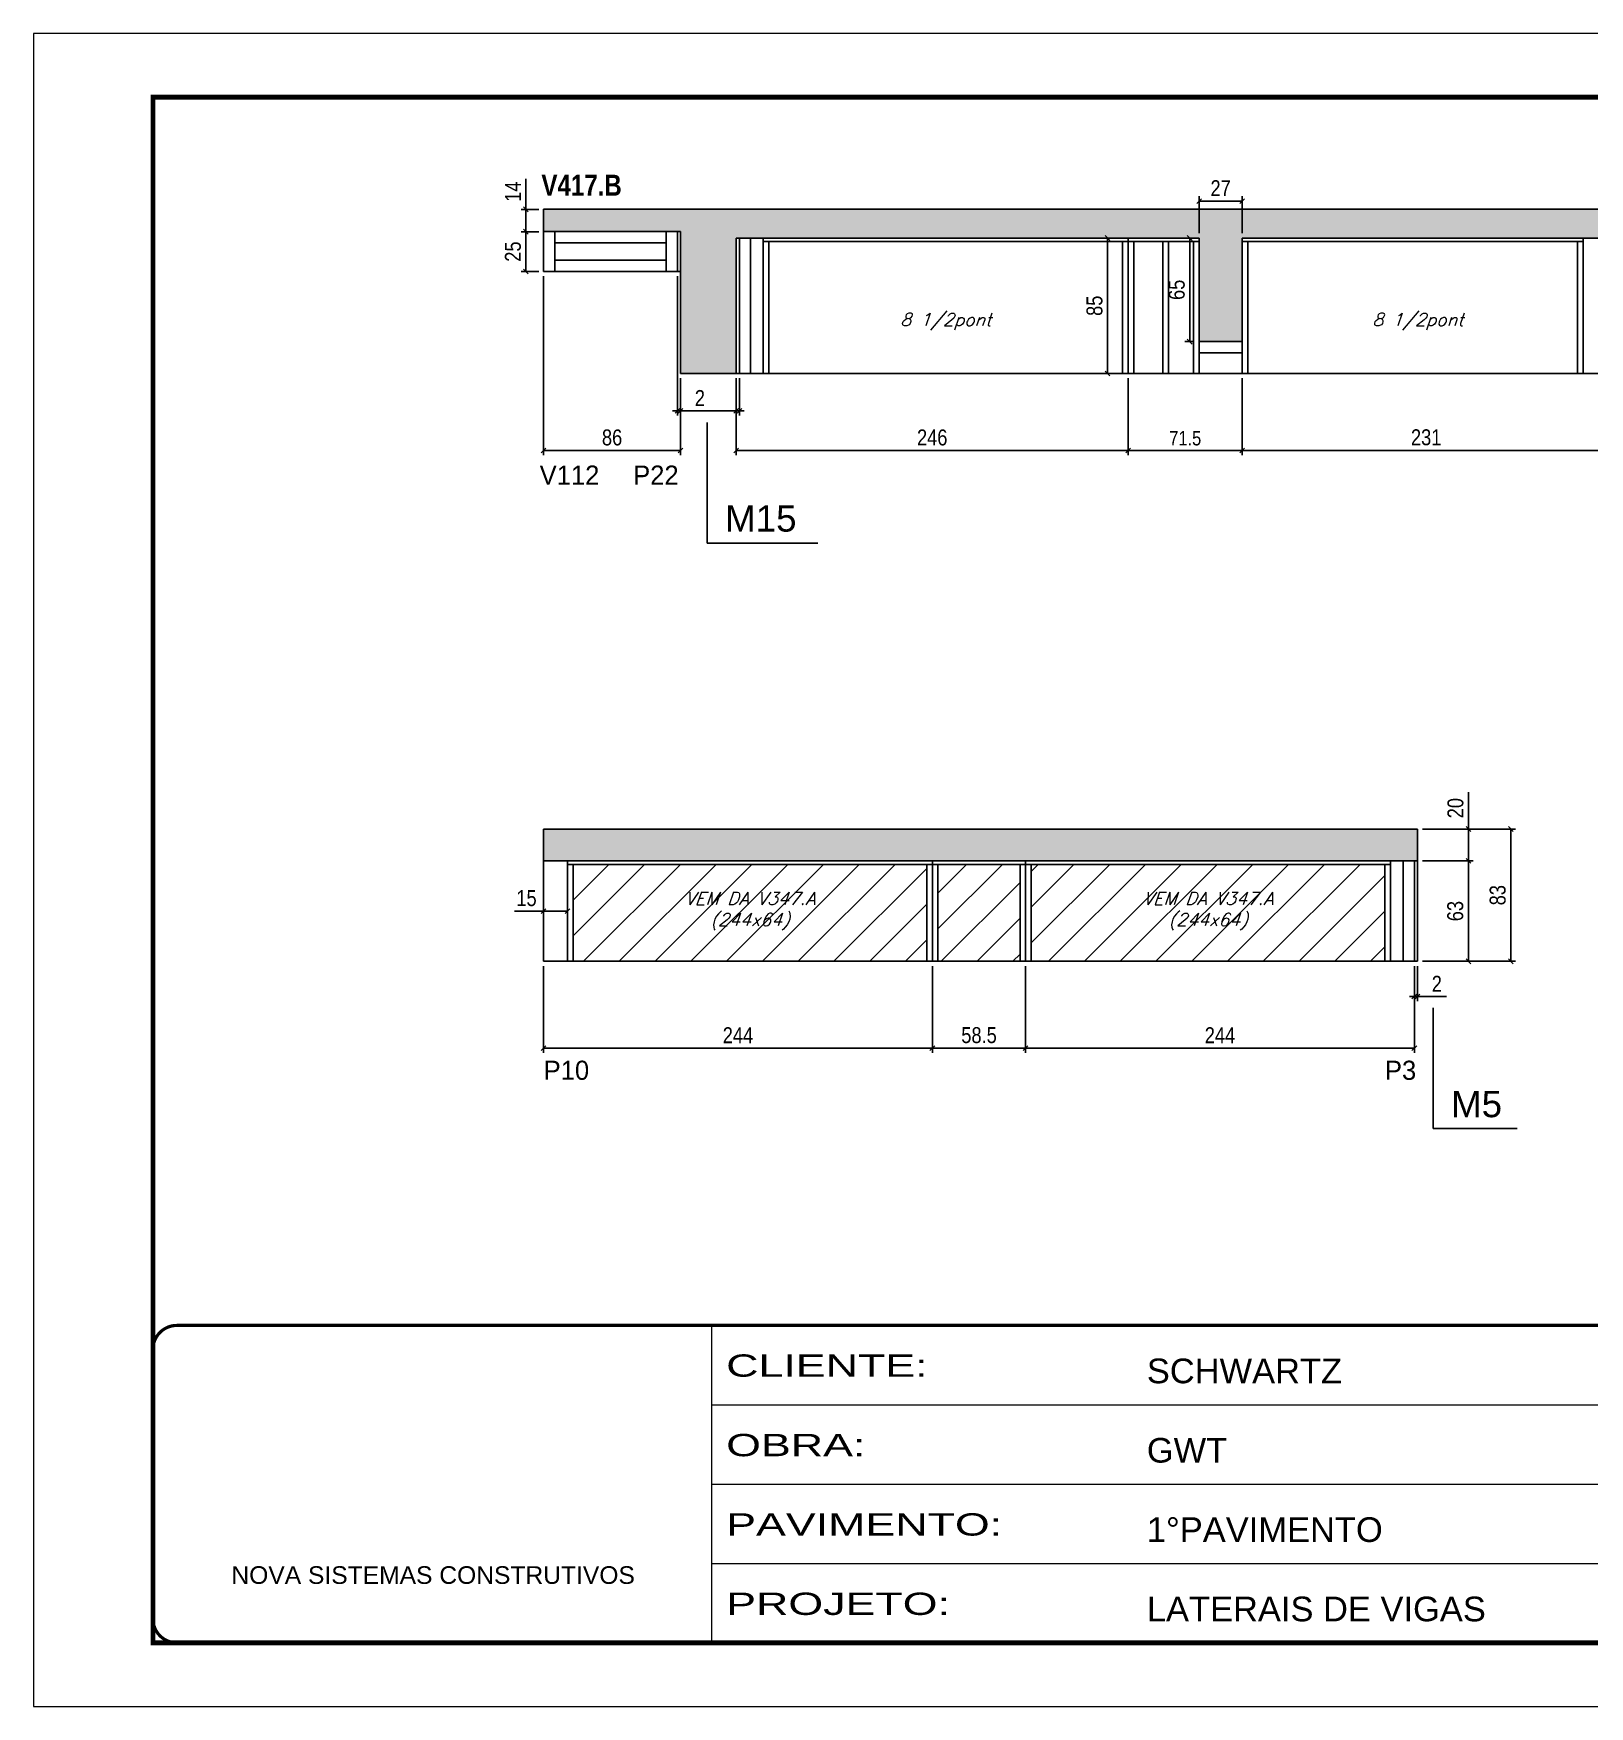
# Model space of a CAD drawing. Extents: x 13154 to 22413, y 1253 to 30260.
# Drawn here: x 17923 to 18899, y 23076 to 24126 of the extents above; entities that cross this region are included whole.
import ezdxf

# ---------------------------------------------------------------- set-up
doc = ezdxf.new("R2010")
doc.units = 0
doc.linetypes.add('CONTINUO', pattern=[0])
doc.linetypes.add('DASHED', pattern=[0.75, 0.5, -0.25])
for name, color, linetype in [('5', 5, 'Continuous'), ('COTA', 241, 'Continuous'), ('NOMENCLATURA', 7, 'Continuous'), ('Painéis', 200, 'Continuous'), ('SARR_2.2x7', 40, 'Continuous'), ('SARR_3.5x7', 81, 'Continuous'), ('texto', 7, 'Continuous')]:
    doc.layers.add(name, color=color, linetype=linetype)
for name, color, linetype, lineweight in [('Folhas', 255, 'Continuous', 9), ('Hachura', 251, 'Continuous', 9), ('SARRAFO DE PRESSAO', 251, 'DASHED', 9)]:
    doc.layers.add(name, color=color, linetype=linetype, lineweight=lineweight)
doc.styles.add('ARIAL', font='arial.ttf')
doc.styles.add('COTA TECNICA', font='techl___.ttf', dxfattribs={"height": 10})
doc.styles.add('COTA TECNICA-50', font='techl___.ttf', dxfattribs={"height": 9})
doc.styles.add('Romans', font='romans.shx')
doc.styles.add('ROMAS860', font='ROMAS860.SHX')
doc.styles.get("Standard").update_dxf_attribs({"font": 'arial.ttf'})
doc.styles.add('TECNICA', font='techb___.ttf', dxfattribs={"height": 10})
doc.styles.add('Tecnologia', font='')
doc.styles.get('Tecnologia').set_extended_font_data('Forgotten Futurist')
doc.dimstyles.new('COTA PAINEL-50', dxfattribs={"dimtxt": 9, "dimasz": 3, "dimexe": 3, "dimexo": 3, "dimgap": 3, "dimtad": 1, "dimdec": 1, "dimzin": 12, "dimdsep": 46, "dimtxsty": 'COTA TECNICA-50', "dimblk1": 'OBLIQUE', "dimblk2": 'OBLIQUE', "dimsah": 1, "dimcen": 0.9, "dimclrd": 4, "dimclre": 4, "dimclrt": 240, "dimadec": 1, "dimazin": 3, "dimtfac": 1, "dimtdec": 1, "dimtmove": 0, "dimatfit": 3, "dimfxl": 1, "dimtolj": 1, "dimtzin": 12, "dimarcsym": 0})
doc.dimstyles.new('PAINEL', dxfattribs={"dimtxt": 10, "dimasz": 3, "dimexe": 3, "dimexo": 3, "dimgap": 3, "dimtad": 1, "dimdec": 1, "dimzin": 12, "dimdsep": 46, "dimtxsty": 'COTA TECNICA', "dimblk1": 'OBLIQUE', "dimblk2": 'OBLIQUE', "dimsah": 1, "dimcen": 0.9, "dimclrd": 4, "dimclre": 4, "dimclrt": 240, "dimadec": 1, "dimazin": 3, "dimtfac": 1, "dimtdec": 1, "dimtmove": 0, "dimatfit": 3, "dimfxl": 1, "dimtolj": 1, "dimtzin": 12, "dimarcsym": 0})

# ---------------------------------------------------------------- blocks, each defined once
blk = doc.blocks.new('9999999999')
at = {"color": 30, "linetype": 'CONTINUO'}
for p, q in [((98564.6, 34230.2), (98564.6, 34429.4)), ((98564.6, 34379.6), (99584, 34379.6)), ((98564.6, 34329.8), (99488, 34329.8)), ((98564.6, 34280), (99488, 34280))]:
    blk.add_line(p, q, dxfattribs=at)
at = {"color": 30, "linetype": 'CONTINUO', "const_width": 2}
blk.add_lwpolyline([(99584, 34230.2), (99584, 34414.4, 0.414214), (99569, 34429.4), (98229, 34429.4, 0.414214), (98214, 34414.4), (98214, 34245.2, 0.414214), (98229, 34230.2), (99584, 34230.2)], format="xyb", dxfattribs=at)
at = {"layer": 'Folhas'}
blk.add_lwpolyline([(98139, 34190.2), (99624, 34190.2), (99624, 35240.2), (98139, 35240.2)], close=True, dxfattribs=at)
at = {"layer": 'Folhas', "color": 30, "const_width": 3}
blk.add_lwpolyline([(98214, 34230.2), (99584, 34230.2), (99584, 35200.2), (98214, 35200.2)], close=True, dxfattribs=at)
at = {"color": 7, "linetype": 'Continuous', "ltscale": 5, "style": 'ARIAL'}
for s, height, p in [('SCHWARTZ', 15.48, (98837.7, 34393.1)), ('GWT', 15.48, (98837.7, 34343.3)), ('1°PAVIMENTO', 15.483, (98837.7, 34293.5)), ('NOVA SISTEMAS CONSTRUTIVOS', 11.059, (98263.2, 34267.2)), ('LATERAIS DE VIGAS', 15.483, (98837.7, 34243.7))]:
    blk.add_text(s, height=height, dxfattribs=at).set_placement(p)
at = {"layer": 'Folhas', "color": 7, "style": 'Tecnologia', "width": 1.5}
for s, p in [('CLIENTE:', (98573.7, 34397.2)), ('OBRA:', (98573.7, 34347.3)), ('PAVIMENTO:', (98573.7, 34297.5)), ('PROJETO:', (98573.7, 34247.7))]:
    blk.add_text(s, height=14, dxfattribs=at).set_placement(p)
blk = doc.blocks.new('_Oblique')
at = {"color": 0, "linetype": 'ByBlock', "lineweight": -2}
blk.add_line((-0.5, -0.5), (0.5, 0.5), dxfattribs=at)
blk = doc.blocks.new('*D1678')
at = {"layer": 'COTA', "color": 4, "lineweight": -2, "transparency": 16777216}
for p, q in [((18243, 23973.9), (18243, 23861.6)), ((18329, 23909.9), (18329, 23861.6)), ((18329, 23864.6), (18243, 23864.6))]:
    blk.add_line(p, q, dxfattribs=at)
at = {"layer": 'Defpoints', "color": 0, "transparency": 16777216}
for p in [(18243, 23976.9), (18329, 23912.9), (18243, 23864.6)]:
    blk.add_point(p, dxfattribs=at)
at = {"layer": 'COTA', "color": 4, "lineweight": -2, "transparency": 16777216, "xscale": 3, "yscale": 3, "zscale": 3, "rotation": 180}
blk.add_blockref('_Oblique', (18243, 23864.6), dxfattribs=at)
at = {"layer": 'COTA', "color": 4, "lineweight": -2, "transparency": 16777216, "xscale": 3, "yscale": 3, "zscale": 3}
blk.add_blockref('_Oblique', (18329, 23864.6), dxfattribs=at)
at = {"layer": 'COTA', "color": 240, "transparency": 16777216, "insert": (18286, 23872.7), "char_height": 10, "attachment_point": 5, "style": 'COTA TECNICA'}
blk.add_mtext('\\A1;86', dxfattribs=at)
blk = doc.blocks.new('*D1679')
at = {"layer": 'COTA', "color": 4, "linetype": 'ByBlock', "lineweight": -2, "transparency": 16777216}
for p, q in [((18609.9, 23909.9), (18609.9, 23861.6)), ((18681.4, 23909.9), (18681.4, 23861.6)), ((18609.9, 23864.6), (18681.4, 23864.6))]:
    blk.add_line(p, q, dxfattribs=at)
at = {"layer": 'Defpoints', "color": 0, "linetype": 'ByBlock', "transparency": 16777216}
for p in [(18609.9, 23912.9), (18681.4, 23912.9), (18681.4, 23864.6)]:
    blk.add_point(p, dxfattribs=at)
at = {"layer": 'COTA', "color": 4, "linetype": 'ByBlock', "lineweight": -2, "transparency": 16777216, "xscale": 3, "yscale": 3, "zscale": 3, "rotation": 180}
blk.add_blockref('_Oblique', (18609.9, 23864.6), dxfattribs=at)
at = {"layer": 'COTA', "color": 4, "linetype": 'ByBlock', "lineweight": -2, "transparency": 16777216, "xscale": 3, "yscale": 3, "zscale": 3}
blk.add_blockref('_Oblique', (18681.4, 23864.6), dxfattribs=at)
at = {"layer": 'COTA', "color": 240, "linetype": 'ByBlock', "transparency": 16777216, "insert": (18645.7, 23872.2), "char_height": 9, "attachment_point": 5, "style": 'COTA TECNICA-50'}
blk.add_mtext('\\A1;71.5', dxfattribs=at)
blk = doc.blocks.new('*D1680')
at = {"layer": 'COTA', "color": 4, "linetype": 'ByBlock', "lineweight": -2, "transparency": 16777216}
for p, q in [((18363.9, 23909.9), (18363.9, 23861.6)), ((18609.9, 23909.9), (18609.9, 23861.6)), ((18609.9, 23864.6), (18363.9, 23864.6))]:
    blk.add_line(p, q, dxfattribs=at)
at = {"layer": 'Defpoints', "color": 0, "linetype": 'ByBlock', "transparency": 16777216}
for p in [(18363.9, 23912.9), (18609.9, 23912.9), (18363.9, 23864.6)]:
    blk.add_point(p, dxfattribs=at)
at = {"layer": 'COTA', "color": 4, "linetype": 'ByBlock', "lineweight": -2, "transparency": 16777216, "xscale": 3, "yscale": 3, "zscale": 3, "rotation": 180}
blk.add_blockref('_Oblique', (18363.9, 23864.6), dxfattribs=at)
at = {"layer": 'COTA', "color": 4, "linetype": 'ByBlock', "lineweight": -2, "transparency": 16777216, "xscale": 3, "yscale": 3, "zscale": 3}
blk.add_blockref('_Oblique', (18609.9, 23864.6), dxfattribs=at)
at = {"layer": 'COTA', "color": 240, "linetype": 'ByBlock', "transparency": 16777216, "insert": (18486.9, 23872.7), "char_height": 10, "attachment_point": 5, "style": 'COTA TECNICA'}
blk.add_mtext('\\A1;246', dxfattribs=at)
blk = doc.blocks.new('*D1681')
at = {"layer": 'COTA', "color": 4, "linetype": 'ByBlock', "lineweight": -2, "transparency": 16777216}
for p, q in [((18681.4, 23909.9), (18681.4, 23861.6)), ((18912.4, 23909.9), (18912.4, 23861.6)), ((18681.4, 23864.6), (18912.4, 23864.6))]:
    blk.add_line(p, q, dxfattribs=at)
at = {"layer": 'Defpoints', "color": 0, "linetype": 'ByBlock', "transparency": 16777216}
for p in [(18681.4, 23912.9), (18912.4, 23912.9), (18912.4, 23864.6)]:
    blk.add_point(p, dxfattribs=at)
at = {"layer": 'COTA', "color": 4, "linetype": 'ByBlock', "lineweight": -2, "transparency": 16777216, "xscale": 3, "yscale": 3, "zscale": 3, "rotation": 180}
blk.add_blockref('_Oblique', (18681.4, 23864.6), dxfattribs=at)
at = {"layer": 'COTA', "color": 4, "linetype": 'ByBlock', "lineweight": -2, "transparency": 16777216, "xscale": 3, "yscale": 3, "zscale": 3}
blk.add_blockref('_Oblique', (18912.4, 23864.6), dxfattribs=at)
at = {"layer": 'COTA', "color": 240, "linetype": 'ByBlock', "transparency": 16777216, "insert": (18796.9, 23872.8), "char_height": 10, "attachment_point": 5, "style": 'COTA TECNICA'}
blk.add_mtext('\\A1;231', dxfattribs=at)
blk = doc.blocks.new('*D1682')
at = {"layer": 'COTA', "color": 4, "lineweight": -2, "transparency": 16777216}
for p, q in [((18327, 23973.9), (18327, 23886.5)), ((18329, 23909.9), (18329, 23886.5)), ((18327, 23889.5), (18324, 23889.5)), ((18327, 23889.5), (18329, 23889.5)), ((18329, 23889.5), (18347.1, 23889.5))]:
    blk.add_line(p, q, dxfattribs=at)
at = {"layer": 'Defpoints', "color": 0, "transparency": 16777216}
for p in [(18327, 23976.9), (18329, 23912.9), (18329, 23889.5)]:
    blk.add_point(p, dxfattribs=at)
at = {"layer": 'COTA', "color": 4, "lineweight": -2, "transparency": 16777216, "xscale": 3, "yscale": 3, "zscale": 3}
blk.add_blockref('_Oblique', (18327, 23889.5), dxfattribs=at)
at = {"layer": 'COTA', "color": 4, "lineweight": -2, "transparency": 16777216, "xscale": 3, "yscale": 3, "zscale": 3, "rotation": 180}
blk.add_blockref('_Oblique', (18329, 23889.5), dxfattribs=at)
at = {"layer": 'COTA', "color": 240, "transparency": 16777216, "insert": (18341.1, 23897.5), "char_height": 10, "attachment_point": 5, "style": 'COTA TECNICA'}
blk.add_mtext('\\A1;2', dxfattribs=at)
blk = doc.blocks.new('*D1683')
at = {"layer": 'COTA', "color": 4, "lineweight": -2, "transparency": 16777216}
for p, q in [((18363.9, 23909.9), (18363.9, 23886.5)), ((18365.9, 23909.9), (18365.9, 23886.5)), ((18363.9, 23889.5), (18335, 23889.5)), ((18365.9, 23889.5), (18363.9, 23889.5)), ((18365.9, 23889.5), (18368.9, 23889.5))]:
    blk.add_line(p, q, dxfattribs=at)
at = {"layer": 'Defpoints', "color": 0, "transparency": 16777216}
for p in [(18363.9, 23912.9), (18365.9, 23912.9), (18363.9, 23889.5)]:
    blk.add_point(p, dxfattribs=at)
at = {"layer": 'COTA', "color": 4, "lineweight": -2, "transparency": 16777216, "xscale": 3, "yscale": 3, "zscale": 3}
blk.add_blockref('_Oblique', (18363.9, 23889.5), dxfattribs=at)
at = {"layer": 'COTA', "color": 4, "lineweight": -2, "transparency": 16777216, "xscale": 3, "yscale": 3, "zscale": 3, "rotation": 180}
blk.add_blockref('_Oblique', (18365.9, 23889.5), dxfattribs=at)
at = {"layer": 'COTA', "color": 240, "transparency": 16777216, "insert": (18341.1, 23897.5), "char_height": 10, "attachment_point": 5, "style": 'COTA TECNICA'}
blk.add_mtext('\\A1;2', dxfattribs=at)
blk = doc.blocks.new('*D1684')
at = {"layer": 'COTA', "color": 4, "lineweight": -2, "transparency": 16777216}
for p, q in [((18654.4, 24000.9), (18654.4, 24024.1)), ((18681.4, 24000.9), (18681.4, 24024.1)), ((18654.4, 24021.1), (18681.4, 24021.1))]:
    blk.add_line(p, q, dxfattribs=at)
at = {"layer": 'Defpoints', "color": 0, "transparency": 16777216}
for p in [(18681.4, 24021.1), (18654.4, 23997.9), (18681.4, 23997.9)]:
    blk.add_point(p, dxfattribs=at)
at = {"layer": 'COTA', "color": 4, "lineweight": -2, "transparency": 16777216, "xscale": 3, "yscale": 3, "zscale": 3, "rotation": 180}
blk.add_blockref('_Oblique', (18654.4, 24021.1), dxfattribs=at)
at = {"layer": 'COTA', "color": 4, "lineweight": -2, "transparency": 16777216, "xscale": 3, "yscale": 3, "zscale": 3}
blk.add_blockref('_Oblique', (18681.4, 24021.1), dxfattribs=at)
at = {"layer": 'COTA', "color": 240, "transparency": 16777216, "insert": (18667.9, 24029.2), "char_height": 10, "attachment_point": 5, "style": 'COTA TECNICA'}
blk.add_mtext('\\A1;27', dxfattribs=at)
blk = doc.blocks.new('*D1685')
at = {"layer": 'COTA', "color": 4, "lineweight": -2, "transparency": 16777216}
for p, q in [((18651.4, 23997.9), (18645.5, 23997.9)), ((18648.5, 23932.9), (18648.5, 23997.9)), ((18651.4, 23932.9), (18645.5, 23932.9))]:
    blk.add_line(p, q, dxfattribs=at)
at = {"layer": 'Defpoints', "color": 0, "transparency": 16777216}
for p in [(18648.5, 23997.9), (18654.4, 23997.9), (18654.4, 23932.9)]:
    blk.add_point(p, dxfattribs=at)
at = {"layer": 'COTA', "color": 4, "lineweight": -2, "transparency": 16777216, "xscale": 3, "yscale": 3, "zscale": 3}
for p, rotation in [((18648.5, 23997.9), 90), ((18648.5, 23932.9), 270)]:
    blk.add_blockref('_Oblique', p, dxfattribs=dict(at, rotation=rotation))
at = {"layer": 'COTA', "color": 240, "transparency": 16777216, "insert": (18640.4, 23965.4), "char_height": 10, "attachment_point": 5, "rotation": 90, "style": 'COTA TECNICA'}
blk.add_mtext('\\A1;65', dxfattribs=at)
blk = doc.blocks.new('*D1691')
at = {"layer": 'COTA', "color": 4, "lineweight": -2, "transparency": 16777216}
for p, q in [((18240, 24001.9), (18228.9, 24001.9)), ((18231.9, 24001.9), (18231.9, 23976.9)), ((18240, 23976.9), (18228.9, 23976.9))]:
    blk.add_line(p, q, dxfattribs=at)
at = {"layer": 'Defpoints', "color": 0, "transparency": 16777216}
for p in [(18243, 24001.9), (18231.9, 23976.9), (18243, 23976.9)]:
    blk.add_point(p, dxfattribs=at)
at = {"layer": 'COTA', "color": 4, "lineweight": -2, "transparency": 16777216, "xscale": 3, "yscale": 3, "zscale": 3}
for p, rotation in [((18231.9, 24001.9), 90), ((18231.9, 23976.9), 270)]:
    blk.add_blockref('_Oblique', p, dxfattribs=dict(at, rotation=rotation))
at = {"layer": 'COTA', "color": 240, "transparency": 16777216, "insert": (18223.8, 23989.4), "char_height": 10, "attachment_point": 5, "rotation": 90, "style": 'COTA TECNICA'}
blk.add_mtext('\\A1;25', dxfattribs=at)
blk = doc.blocks.new('*D1692')
at = {"layer": 'COTA', "color": 4, "lineweight": -2, "transparency": 16777216}
for p, q in [((18231.9, 24015.9), (18231.9, 24035)), ((18240, 24015.9), (18228.9, 24015.9)), ((18231.9, 24001.9), (18231.9, 24015.9)), ((18240, 24001.9), (18228.9, 24001.9))]:
    blk.add_line(p, q, dxfattribs=at)
at = {"layer": 'Defpoints', "color": 0, "transparency": 16777216}
for p in [(18231.9, 24015.9), (18243, 24015.9), (18243, 24001.9)]:
    blk.add_point(p, dxfattribs=at)
at = {"layer": 'COTA', "color": 4, "lineweight": -2, "transparency": 16777216, "xscale": 3, "yscale": 3, "zscale": 3}
for p, rotation in [((18231.9, 24015.9), 90), ((18231.9, 24001.9), 270)]:
    blk.add_blockref('_Oblique', p, dxfattribs=dict(at, rotation=rotation))
at = {"layer": 'COTA', "color": 240, "transparency": 16777216, "insert": (18223.8, 24027), "char_height": 10, "attachment_point": 5, "rotation": 90, "style": 'COTA TECNICA'}
blk.add_mtext('\\A1;14', dxfattribs=at)
blk = doc.blocks.new('*D1693')
at = {"layer": 'COTA', "color": 4, "lineweight": -2, "transparency": 16777216}
for p, q in [((18606.9, 23997.9), (18593.9, 23997.9)), ((18596.9, 23997.9), (18596.9, 23912.9)), ((18606.9, 23912.9), (18593.9, 23912.9))]:
    blk.add_line(p, q, dxfattribs=at)
at = {"layer": 'Defpoints', "color": 0, "transparency": 16777216}
for p in [(18609.9, 23997.9), (18596.9, 23912.9), (18609.9, 23912.9)]:
    blk.add_point(p, dxfattribs=at)
at = {"layer": 'COTA', "color": 4, "lineweight": -2, "transparency": 16777216, "xscale": 3, "yscale": 3, "zscale": 3}
for p, rotation in [((18596.9, 23997.9), 90), ((18596.9, 23912.9), 270)]:
    blk.add_blockref('_Oblique', p, dxfattribs=dict(at, rotation=rotation))
at = {"layer": 'COTA', "color": 240, "transparency": 16777216, "insert": (18588.8, 23955.4), "char_height": 10, "attachment_point": 5, "rotation": 90, "style": 'COTA TECNICA'}
blk.add_mtext('\\A1;85', dxfattribs=at)
blk = doc.blocks.new('*D1697')
at = {"layer": 'COTA', "color": 4, "linetype": 'ByBlock', "lineweight": -2, "transparency": 16777216}
for p, q in [((18243, 23541), (18243, 23486.5)), ((18487, 23541), (18487, 23486.5)), ((18487, 23489.5), (18243, 23489.5))]:
    blk.add_line(p, q, dxfattribs=at)
at = {"layer": 'Defpoints', "color": 0, "linetype": 'ByBlock', "transparency": 16777216}
for p in [(18243, 23544), (18487, 23544), (18243, 23489.5)]:
    blk.add_point(p, dxfattribs=at)
at = {"layer": 'COTA', "color": 4, "linetype": 'ByBlock', "lineweight": -2, "transparency": 16777216, "xscale": 3, "yscale": 3, "zscale": 3, "rotation": 180}
blk.add_blockref('_Oblique', (18243, 23489.5), dxfattribs=at)
at = {"layer": 'COTA', "color": 4, "linetype": 'ByBlock', "lineweight": -2, "transparency": 16777216, "xscale": 3, "yscale": 3, "zscale": 3}
blk.add_blockref('_Oblique', (18487, 23489.5), dxfattribs=at)
at = {"layer": 'COTA', "color": 240, "linetype": 'ByBlock', "transparency": 16777216, "insert": (18365, 23497.6), "char_height": 10, "attachment_point": 5, "style": 'COTA TECNICA'}
blk.add_mtext('\\A1;244', dxfattribs=at)
blk = doc.blocks.new('*D1694')
at = {"layer": 'COTA', "color": 4, "linetype": 'ByBlock', "lineweight": -2, "transparency": 16777216}
for p, q in [((18794.5, 23607), (18826.4, 23607)), ((18823.4, 23607), (18823.4, 23544)), ((18794.5, 23544), (18826.4, 23544))]:
    blk.add_line(p, q, dxfattribs=at)
at = {"layer": 'Defpoints', "color": 0, "linetype": 'ByBlock', "transparency": 16777216}
for p in [(18791.5, 23607), (18791.5, 23544), (18823.4, 23544)]:
    blk.add_point(p, dxfattribs=at)
at = {"layer": 'COTA', "color": 4, "linetype": 'ByBlock', "lineweight": -2, "transparency": 16777216, "xscale": 3, "yscale": 3, "zscale": 3}
for p, rotation in [((18823.4, 23607), 90), ((18823.4, 23544), 270)]:
    blk.add_blockref('_Oblique', p, dxfattribs=dict(at, rotation=rotation))
at = {"layer": 'COTA', "color": 240, "linetype": 'ByBlock', "transparency": 16777216, "insert": (18815.2, 23575.5), "char_height": 10, "attachment_point": 5, "rotation": 90, "style": 'COTA TECNICA'}
blk.add_mtext('\\A1;63', dxfattribs=at)
blk = doc.blocks.new('*D1695')
at = {"layer": 'COTA', "color": 4, "lineweight": -2, "transparency": 16777216}
for p, q in [((18823.4, 23627), (18823.4, 23650.2)), ((18794.5, 23627), (18826.4, 23627)), ((18823.4, 23607), (18823.4, 23627)), ((18794.5, 23607), (18826.4, 23607))]:
    blk.add_line(p, q, dxfattribs=at)
at = {"layer": 'Defpoints', "color": 0, "transparency": 16777216}
for p in [(18791.5, 23627), (18823.4, 23627), (18791.5, 23607)]:
    blk.add_point(p, dxfattribs=at)
at = {"layer": 'COTA', "color": 4, "lineweight": -2, "transparency": 16777216, "xscale": 3, "yscale": 3, "zscale": 3}
for p, rotation in [((18823.4, 23627), 90), ((18823.4, 23607), 270)]:
    blk.add_blockref('_Oblique', p, dxfattribs=dict(at, rotation=rotation))
at = {"layer": 'COTA', "color": 240, "transparency": 16777216, "insert": (18815.3, 23640.1), "char_height": 10, "attachment_point": 5, "rotation": 90, "style": 'COTA TECNICA'}
blk.add_mtext('\\A1;20', dxfattribs=at)
blk = doc.blocks.new('*D1696')
at = {"layer": 'COTA', "color": 4, "lineweight": -2, "transparency": 16777216}
for p, q in [((18794.5, 23627), (18853, 23627)), ((18850, 23544), (18850, 23627)), ((18794.5, 23544), (18853, 23544))]:
    blk.add_line(p, q, dxfattribs=at)
at = {"layer": 'Defpoints', "color": 0, "transparency": 16777216}
for p in [(18791.5, 23627), (18850, 23627), (18791.5, 23544)]:
    blk.add_point(p, dxfattribs=at)
at = {"layer": 'COTA', "color": 4, "lineweight": -2, "transparency": 16777216, "xscale": 3, "yscale": 3, "zscale": 3}
for p, rotation in [((18850, 23627), 90), ((18850, 23544), 270)]:
    blk.add_blockref('_Oblique', p, dxfattribs=dict(at, rotation=rotation))
at = {"layer": 'COTA', "color": 240, "transparency": 16777216, "insert": (18841.8, 23585.5), "char_height": 10, "attachment_point": 5, "rotation": 90, "style": 'COTA TECNICA'}
blk.add_mtext('\\A1;83', dxfattribs=at)
blk = doc.blocks.new('*D1698')
at = {"layer": 'COTA', "color": 4, "lineweight": -2, "transparency": 16777216}
for p, q in [((18243, 23575.5), (18224.7, 23575.5)), ((18258, 23575.5), (18243, 23575.5))]:
    blk.add_line(p, q, dxfattribs=at)
at = {"layer": 'Defpoints', "color": 0, "transparency": 16777216}
for p in [(18243, 23575.5), (18243, 23575.5), (18258, 23575.5)]:
    blk.add_point(p, dxfattribs=at)
at = {"layer": 'COTA', "color": 4, "lineweight": -2, "transparency": 16777216, "xscale": 3, "yscale": 3, "zscale": 3, "rotation": 180}
blk.add_blockref('_Oblique', (18243, 23575.5), dxfattribs=at)
at = {"layer": 'COTA', "color": 4, "lineweight": -2, "transparency": 16777216, "xscale": 3, "yscale": 3, "zscale": 3}
blk.add_blockref('_Oblique', (18258, 23575.5), dxfattribs=at)
at = {"layer": 'COTA', "color": 240, "transparency": 16777216, "insert": (18232.3, 23583.6), "char_height": 10, "attachment_point": 5, "style": 'COTA TECNICA'}
blk.add_mtext('\\A1;15', dxfattribs=at)
blk = doc.blocks.new('*D1699')
at = {"layer": 'COTA', "color": 4, "lineweight": -2, "transparency": 16777216}
for p, q in [((18487, 23541), (18487, 23486.5)), ((18545.5, 23541), (18545.5, 23486.5)), ((18487, 23489.5), (18545.5, 23489.5))]:
    blk.add_line(p, q, dxfattribs=at)
at = {"layer": 'Defpoints', "color": 0, "transparency": 16777216}
for p in [(18487, 23544), (18545.5, 23544), (18545.5, 23489.5)]:
    blk.add_point(p, dxfattribs=at)
at = {"layer": 'COTA', "color": 4, "lineweight": -2, "transparency": 16777216, "xscale": 3, "yscale": 3, "zscale": 3, "rotation": 180}
blk.add_blockref('_Oblique', (18487, 23489.5), dxfattribs=at)
at = {"layer": 'COTA', "color": 4, "lineweight": -2, "transparency": 16777216, "xscale": 3, "yscale": 3, "zscale": 3}
blk.add_blockref('_Oblique', (18545.5, 23489.5), dxfattribs=at)
at = {"layer": 'COTA', "color": 240, "transparency": 16777216, "insert": (18516.3, 23497.6), "char_height": 10, "attachment_point": 5, "style": 'COTA TECNICA'}
blk.add_mtext('\\A1;58.5', dxfattribs=at)
blk = doc.blocks.new('*D1700')
at = {"layer": 'COTA', "color": 4, "lineweight": -2, "transparency": 16777216}
for p, q in [((18545.5, 23541), (18545.5, 23486.5)), ((18789.5, 23541), (18789.5, 23486.5)), ((18545.5, 23489.5), (18789.5, 23489.5))]:
    blk.add_line(p, q, dxfattribs=at)
at = {"layer": 'Defpoints', "color": 0, "transparency": 16777216}
for p in [(18545.5, 23544), (18789.5, 23544), (18789.5, 23489.5)]:
    blk.add_point(p, dxfattribs=at)
at = {"layer": 'COTA', "color": 4, "lineweight": -2, "transparency": 16777216, "xscale": 3, "yscale": 3, "zscale": 3, "rotation": 180}
blk.add_blockref('_Oblique', (18545.5, 23489.5), dxfattribs=at)
at = {"layer": 'COTA', "color": 4, "lineweight": -2, "transparency": 16777216, "xscale": 3, "yscale": 3, "zscale": 3}
blk.add_blockref('_Oblique', (18789.5, 23489.5), dxfattribs=at)
at = {"layer": 'COTA', "color": 240, "transparency": 16777216, "insert": (18667.5, 23497.6), "char_height": 10, "attachment_point": 5, "style": 'COTA TECNICA'}
blk.add_mtext('\\A1;244', dxfattribs=at)
blk = doc.blocks.new('*D1701')
at = {"layer": 'COTA', "color": 4, "lineweight": -2, "transparency": 16777216}
for p, q in [((18789.5, 23541), (18789.5, 23518.9)), ((18791.5, 23541), (18791.5, 23518.9)), ((18789.5, 23521.9), (18786.5, 23521.9)), ((18789.5, 23521.9), (18791.5, 23521.9)), ((18791.5, 23521.9), (18809.6, 23521.9))]:
    blk.add_line(p, q, dxfattribs=at)
at = {"layer": 'Defpoints', "color": 0, "transparency": 16777216}
for p in [(18789.5, 23544), (18791.5, 23544), (18791.5, 23521.9)]:
    blk.add_point(p, dxfattribs=at)
at = {"layer": 'COTA', "color": 4, "lineweight": -2, "transparency": 16777216, "xscale": 3, "yscale": 3, "zscale": 3}
blk.add_blockref('_Oblique', (18789.5, 23521.9), dxfattribs=at)
at = {"layer": 'COTA', "color": 4, "lineweight": -2, "transparency": 16777216, "xscale": 3, "yscale": 3, "zscale": 3, "rotation": 180}
blk.add_blockref('_Oblique', (18791.5, 23521.9), dxfattribs=at)
at = {"layer": 'COTA', "color": 240, "transparency": 16777216, "insert": (18803.6, 23529.9), "char_height": 10, "attachment_point": 5, "style": 'COTA TECNICA'}
blk.add_mtext('\\A1;2', dxfattribs=at)

msp = doc.modelspace()

# ---------------------------------------------------------------- hatches: boundary and pattern name
at = {"layer": 'COTA'}
h = msp.add_hatch(dxfattribs=at)
h.set_pattern_fill('AR-CONC', color=256, scale=0.03)
h.set_pattern_definition([(50, (0, 23.6485), (5.4655401, -0.47817257), [0.5715, -6.2865]), (355, (0, 23.6485), (-1.0573026, 5.7317054), [0.4572, -5.0292175]), (100.451445, (0.4555, 23.6086), (4.4082374, 5.2535326), [0.4857003, -5.3427073]), (46.1842, (0, 25.1725), (8.1323712, -1.2612698), [0.85725, -9.42975]), (96.635558, (0.678, 25.067), (7.122124, 7.4227837), [0.7285507, -8.0140682]), (351.18415, (0, 25.1725), (7.122124, 7.4227837), [0.685799, -7.543792]), (21, (0.762, 24.7915), (4.54843174, -3.06795595), [0.5715, -6.2865]), (326, (0.762, 24.7915), (1.8540609, 5.525639), [0.4572, -5.0292]), (71.451445, (1.141, 24.536), (6.4024926, 2.4576831), [0.4857003, -5.3426981]), (37.5, (0, 23.6485), (0.0926581, 2.53665117), [0, -4.96824, 0, -5.1054, 0, -5.04825]), (7.5, (0, 23.6485), (2.00458988, 3.00541724), [0, -2.91084, 0, -4.85394, 0, -1.92405]), (327.5, (-1.6993, 23.6485), (4.06771786, -0.17186232), [0, -1.905, 0, -5.9436, 0, -7.8867]), (317.5, (-2.4613, 23.6485), (4.44387544, 0.76279473), [0, -2.4765, 0, -3.94716, 0, -5.6007])])
h.paths.add_polyline_path([(18912.42, 23912.93), (18942.42, 23912.93), (18942.42, 23980.93), (18942.42, 23995.93), (19100.42, 23995.93), (19100.42, 24015.93), (18243.03, 24015.93), (18243.03, 24001.93), (18329.03, 24001.93), (18329.03, 23976.93), (18329.03, 23912.93), (18363.92, 23912.93), (18363.92, 23997.93), (18654.42, 23997.93), (18654.42, 23932.93), (18681.42, 23932.93), (18681.42, 23997.93), (18912.42, 23997.93)])
h = msp.add_hatch(dxfattribs=at)
h.set_pattern_fill('AR-CONC', color=256, scale=0.03)
h.paths.add_polyline_path([(18243.03, 23626.99), (18243.03, 23606.99), (18791.53, 23606.99), (18791.53, 23626.99)])
at = {"layer": 'Hachura', "linetype": 'ByBlock'}
h = msp.add_hatch(dxfattribs=at)
h.set_pattern_fill('ANSI31', color=256, scale=5)
h.paths.add_polyline_path([(18483.53, 23543.99), (18483.53, 23604.79), (18261.53, 23604.79), (18261.53, 23543.99)])
h.paths.add_polyline_path([(18542.03, 23604.79), (18490.53, 23604.79), (18490.53, 23543.99), (18542.03, 23543.99)])
h.paths.add_polyline_path([(18771.03, 23543.99), (18771.03, 23604.79), (18549.03, 23604.79), (18549.03, 23543.99)])

# ---------------------------------------------------------------- linework, layer by layer
at = {"layer": 'COTA'}
for p, q in [((18243.03, 24001.93), (18243.03, 24015.93)), ((18243.03, 24015.93), (19100.42, 24015.93)), ((18635.12, 23995.73), (18635.12, 23912.93)), ((18329.03, 23912.93), (18329.03, 23976.93)), ((18654.42, 23932.93), (18654.42, 23912.93)), ((18329.03, 23912.93), (18363.92, 23912.93)), ((18791.53, 23626.99), (18243.03, 23626.99)), ((18243.03, 23626.99), (18243.03, 23606.99)), ((18791.53, 23606.99), (18791.53, 23626.99))]:
    msp.add_line(p, q, dxfattribs=at)
at = {"layer": 'NOMENCLATURA', "linetype": 'Continuous'}
for p, q in [((18345.77, 23882.23), (18345.77, 23806.48)), ((18415.15, 23806.48), (18345.77, 23806.48)), ((18801.36, 23514.72), (18801.36, 23438.97)), ((18854.06, 23438.97), (18801.36, 23438.97))]:
    msp.add_line(p, q, dxfattribs=at)
at = {"layer": 'Painéis', "linetype": 'Continuous'}
for p, q in [((18329.03, 24001.93), (18243.03, 24001.93)), ((18243.03, 24001.93), (18243.03, 23976.93)), ((18327.03, 23976.93), (18327.03, 24001.93)), ((18329.03, 23976.93), (18329.03, 24001.93)), ((18363.92, 23912.93), (18363.92, 23997.93)), ((18363.92, 23997.93), (18654.42, 23997.93)), ((18365.92, 23912.93), (18365.92, 23997.93)), ((18609.92, 23912.93), (18609.92, 23997.93)), ((18654.42, 23932.93), (18654.42, 23997.93)), ((18681.42, 23912.93), (18681.42, 23997.93)), ((18681.42, 23997.93), (18912.42, 23997.93)), ((18243.03, 23976.93), (18329.03, 23976.93)), ((18681.42, 23932.93), (18654.42, 23932.93)), ((18912.42, 23912.93), (18363.92, 23912.93)), ((18243.03, 23543.99), (18243.03, 23606.99)), ((18243.03, 23606.99), (18791.53, 23606.99)), ((18487.03, 23543.99), (18487.03, 23606.99)), ((18545.53, 23543.99), (18545.53, 23606.99)), ((18789.53, 23543.99), (18789.53, 23606.99)), ((18791.53, 23543.99), (18791.53, 23606.99)), ((18791.53, 23543.99), (18243.03, 23543.99))]:
    msp.add_line(p, q, dxfattribs=at)
at = {"layer": 'SARR_2.2x7', "linetype": 'Continuous'}
for p, q in [((18250.03, 23976.93), (18250.03, 24001.93)), ((18320.03, 23994.93), (18250.03, 23994.93)), ((18320.03, 23976.93), (18320.03, 24001.93)), ((18372.92, 23997.93), (18372.92, 23912.93)), ((18380.92, 23995.73), (18609.92, 23995.73)), ((18609.92, 23995.73), (18654.42, 23995.73)), ((18681.42, 23995.73), (18895.42, 23995.73)), ((18320.03, 23983.93), (18250.03, 23983.93)), ((18681.42, 23925.93), (18654.42, 23925.93)), ((18258.03, 23604.79), (18487.03, 23604.79)), ((18487.03, 23604.79), (18545.53, 23604.79)), ((18545.53, 23604.79), (18774.53, 23604.79)), ((18782.53, 23606.99), (18782.53, 23543.99))]:
    msp.add_line(p, q, dxfattribs=at)
at = {"layer": 'SARR_3.5x7'}
for p, q in [((18380.92, 23997.93), (18380.92, 23912.93)), ((18384.42, 23995.73), (18384.42, 23912.93)), ((18606.42, 23995.73), (18606.42, 23912.93)), ((18613.42, 23995.73), (18613.42, 23912.93)), ((18631.62, 23995.73), (18631.62, 23912.93)), ((18650.92, 23995.73), (18650.92, 23912.93)), ((18684.92, 23995.73), (18684.92, 23912.93)), ((18891.92, 23995.73), (18891.92, 23912.93)), ((18895.42, 23997.93), (18895.42, 23912.93)), ((18258.03, 23606.99), (18258.03, 23543.99)), ((18261.53, 23604.79), (18261.53, 23543.99)), ((18483.53, 23604.79), (18483.53, 23543.99)), ((18490.53, 23604.79), (18490.53, 23543.99)), ((18542.03, 23604.79), (18542.03, 23543.99)), ((18549.03, 23604.79), (18549.03, 23543.99)), ((18771.03, 23604.79), (18771.03, 23543.99)), ((18774.53, 23606.99), (18774.53, 23543.99))]:
    msp.add_line(p, q, dxfattribs=at)

# ---------------------------------------------------------------- block references
at = {"layer": 'SARRAFO DE PRESSAO', "color": 6, "linetype": 'ByBlock'}
msp.add_blockref('9999999999', (-80216.1, -11113.91), dxfattribs=at)

# ---------------------------------------------------------------- texts
at = {"layer": '5', "linetype": 'Continuous', "style": 'ROMAS860'}
for s, rotation, p in [('V112', 359.99996, (18240.55, 23843.13)), ('P22', 359.99996, (18299.23, 23843.13)), ('P10', 0.00004, (18243.07, 23469.62)), ('P3', 0.00004, (18771.02, 23469.62))]:
    msp.add_text(s, height=12, rotation=rotation, dxfattribs=at).set_placement(p)
at = {"layer": 'NOMENCLATURA', "style": 'TECNICA'}
msp.add_text('V417.B', height=13.2, dxfattribs=at).set_placement((18241.65, 24024.45))
at = {"layer": 'NOMENCLATURA', "linetype": 'Continuous'}
for s, p in [('M15', (18356.92, 23813.67)), ('M5', (18812.51, 23446.16))]:
    msp.add_text(s, height=16.5, dxfattribs=at).set_placement(p)
at = {"layer": 'texto', "color": 2, "char_height": 8, "attachment_point": 5, "style": 'Romans'}
for s, insert in [('{\\Q19;\\C256;8 1/2pont}', (18495.42, 23945.43)), ('{\\Q19;\\C256;8 1/2pont}', (18791.67, 23945.43)), ('{\\Q19;\\C256;VEM DA V347.A^J(244x64)}', (18372.53, 23575.49)), ('{\\Q19;\\C256;VEM DA V347.A^J(244x64)}', (18660.03, 23575.49))]:
    msp.add_mtext(s, dxfattribs=dict(at, insert=insert))

# ---------------------------------------------------------------- dimensions: what is measured, and where the dimension line sits
at = {"layer": 'COTA'}
for base, p1, p2, picture, middle in [((18231.91, 24015.93), (18243.03, 24001.93), (18243.03, 24015.93), '*D1692', (18223.84, 24026.99)), ((18231.91, 23976.93), (18243.03, 24001.93), (18243.03, 23976.93), '*D1691', (18223.8, 23989.43)), ((18596.93, 23912.93), (18609.92, 23997.93), (18609.92, 23912.93), '*D1693', (18588.8, 23955.43)), ((18648.5, 23997.93), (18654.42, 23932.93), (18654.42, 23997.93), '*D1685', (18640.39, 23965.43)), ((18823.44, 23626.99), (18791.53, 23606.99), (18791.53, 23626.99), '*D1695', (18815.34, 23640.09)), ((18850, 23626.99), (18791.53, 23543.99), (18791.53, 23626.99), '*D1696', (18841.76, 23585.49))]:
    dim = msp.add_linear_dim(base=base, p1=p1, p2=p2, angle=90, dimstyle='PAINEL', dxfattribs=at)
    dim.commit()
    dim.dimension.update_dxf_attribs({"geometry": picture, "text_midpoint": middle})
for base, p1, p2, picture, middle in [((18681.42, 24021.1), (18654.42, 23997.93), (18681.42, 23997.93), '*D1684', (18667.92, 24029.17)), ((18243.03, 23864.61), (18329.03, 23912.93), (18243.03, 23976.93), '*D1678', (18286.03, 23872.73)), ((18329.03, 23889.46), (18327.03, 23976.93), (18329.03, 23912.93), '*D1682', (18341.08, 23897.46)), ((18243.03, 23575.49), (18258.03, 23575.49), (18243.03, 23575.49), '*D1698', (18232.34, 23583.6)), ((18545.53, 23489.51), (18487.03, 23543.99), (18545.53, 23543.99), '*D1699', (18516.28, 23497.64)), ((18791.53, 23521.95), (18789.53, 23543.99), (18791.53, 23543.99), '*D1701', (18803.58, 23529.95))]:
    dim = msp.add_linear_dim(base=base, p1=p1, p2=p2, dimstyle='PAINEL', dxfattribs=at)
    dim.commit()
    dim.dimension.update_dxf_attribs({"geometry": picture, "text_midpoint": middle})
dim = msp.add_linear_dim(base=(18363.92, 23889.46), p1=(18365.92, 23912.93), p2=(18363.92, 23912.93), dimstyle='PAINEL', dxfattribs=at)
dim.commit()
dim.dimension.update_dxf_attribs({"geometry": '*D1683', "text_midpoint": (18341.08, 23889.46), "dimtype": 160})
at = {"layer": 'COTA', "linetype": 'ByBlock'}
for base, p1, p2, angle, picture, middle in [((18363.92, 23864.61), (18609.92, 23912.93), (18363.92, 23912.93), 180, '*D1680', (18486.92, 23872.71)), ((18823.44, 23543.99), (18791.53, 23606.99), (18791.53, 23543.99), 90, '*D1694', (18815.22, 23575.49)), ((18243.03, 23489.51), (18487.03, 23543.99), (18243.03, 23543.99), 180, '*D1697', (18365.03, 23497.59))]:
    dim = msp.add_linear_dim(base=base, p1=p1, p2=p2, angle=angle, dimstyle='PAINEL', dxfattribs=at)
    dim.commit()
    dim.dimension.update_dxf_attribs({"geometry": picture, "text_midpoint": middle})
dim = msp.add_linear_dim(base=(18681.42, 23864.61), p1=(18609.92, 23912.93), p2=(18681.42, 23912.93), angle=180, dimstyle='COTA PAINEL-50', override={"dimarcsym": 1}, dxfattribs=at)
dim.commit()
dim.dimension.update_dxf_attribs({"geometry": '*D1679', "text_midpoint": (18645.67, 23872.21)})
dim = msp.add_linear_dim(base=(18912.42, 23864.61), p1=(18681.42, 23912.93), p2=(18912.42, 23912.93), dimstyle='PAINEL', dxfattribs=at)
dim.commit()
dim.dimension.update_dxf_attribs({"geometry": '*D1681', "text_midpoint": (18796.92, 23872.83)})
at = {"layer": 'COTA'}
dim = msp.add_linear_dim(base=(18789.53, 23489.51), p1=(18545.53, 23543.99), p2=(18789.53, 23543.99), dimstyle='PAINEL', override={"dimtmove": 1}, dxfattribs=at)
dim.commit()
dim.dimension.update_dxf_attribs({"geometry": '*D1700', "text_midpoint": (18667.53, 23497.59)})

doc.saveas('drawing.dxf')
